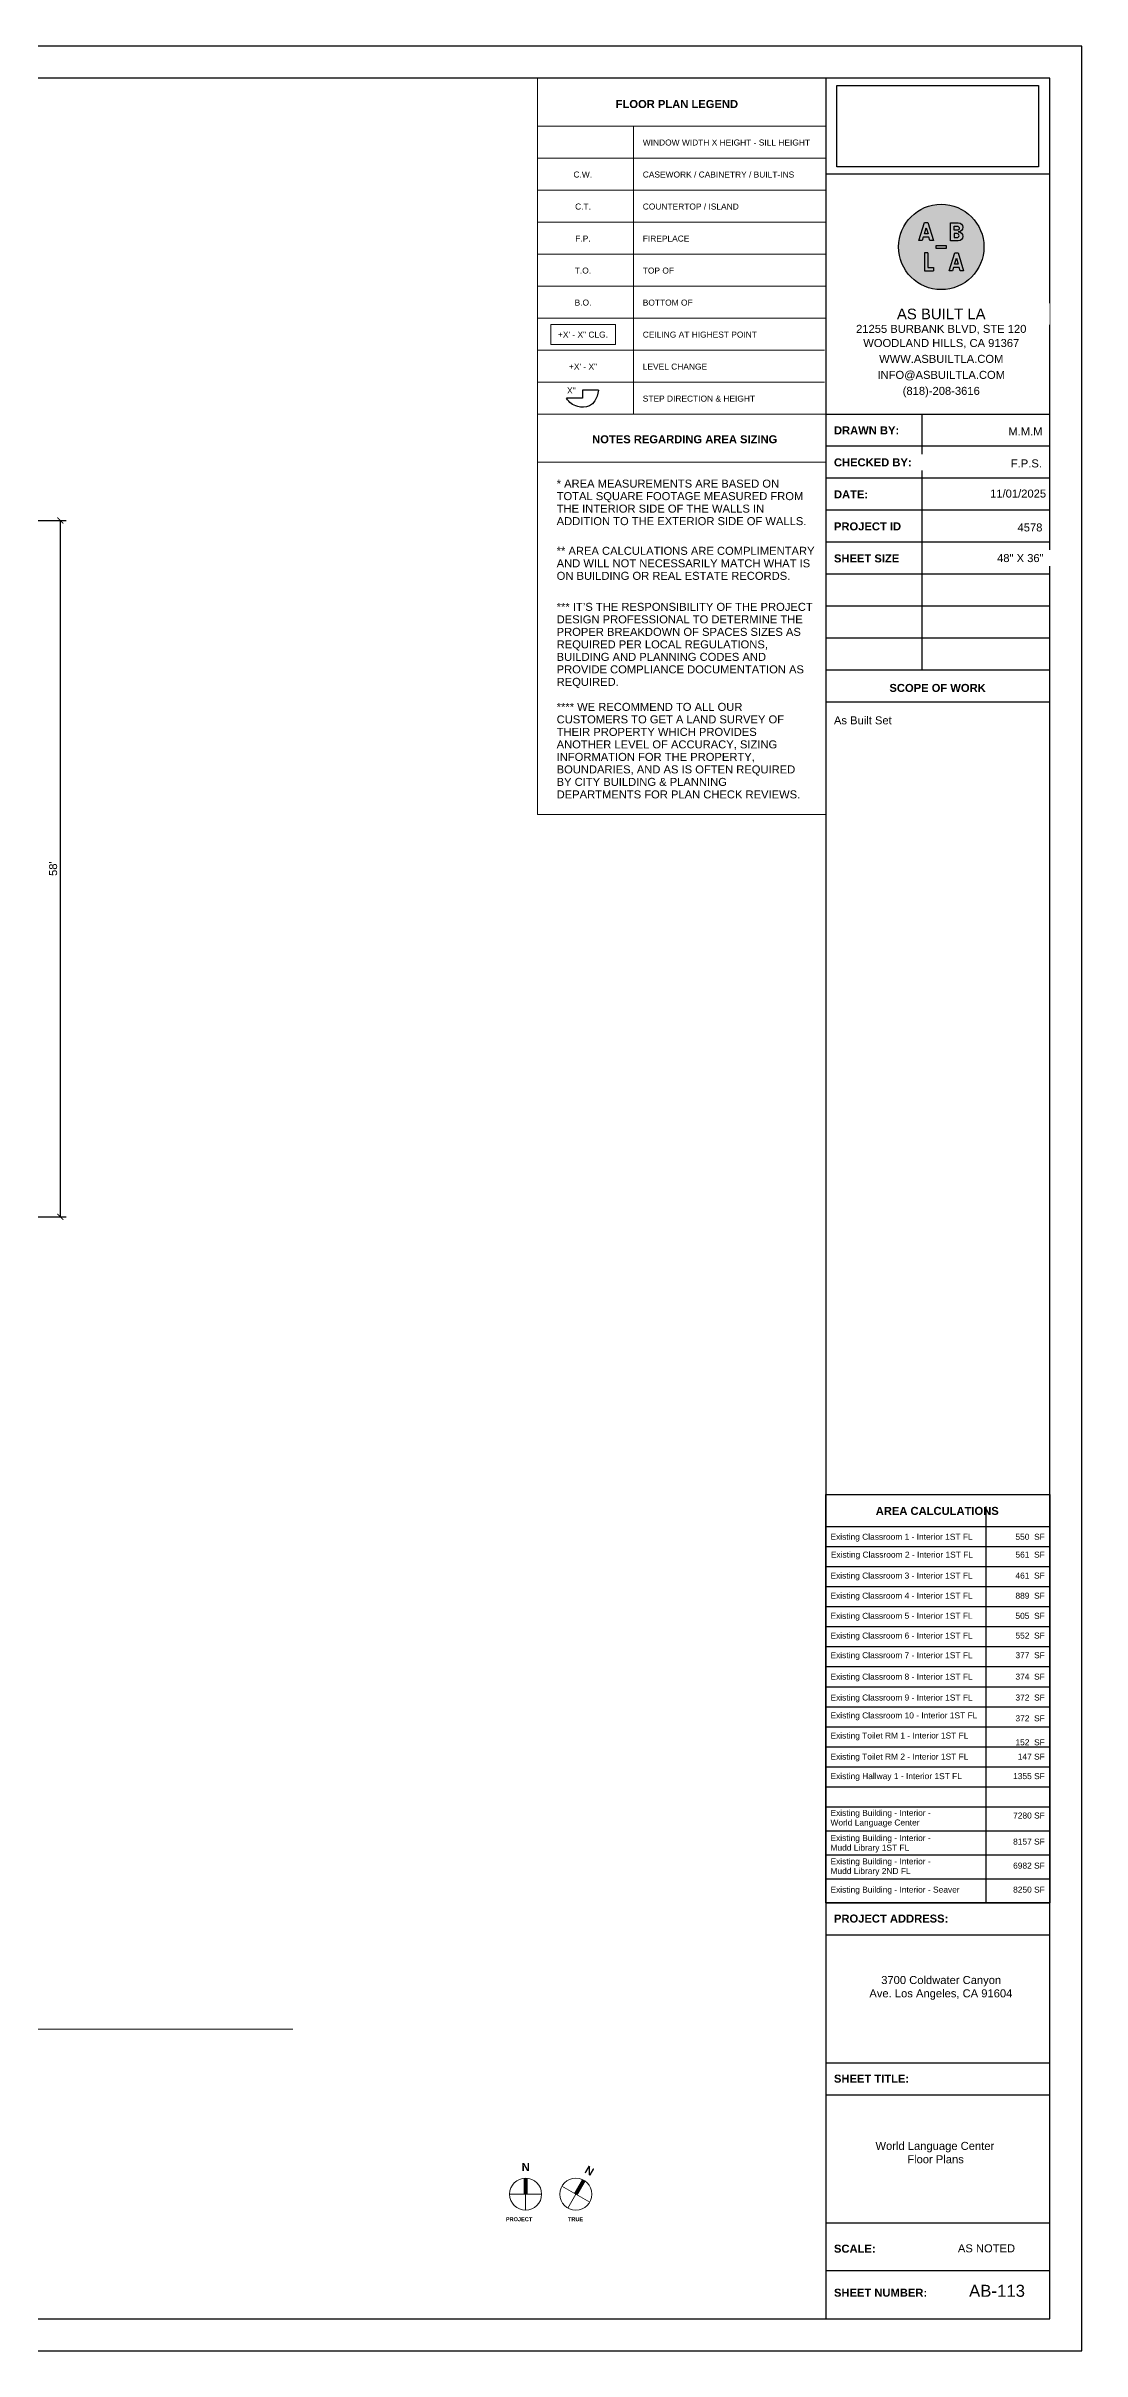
# Model space of a CAD drawing. Header units: inches. Extents: x -2078 to 106214, y -964 to 6385.
# Drawn here: x 59915 to 60950, y 2929 to 5233 of the extents above; entities that cross this region are included whole.
import ezdxf

# ---------------------------------------------------------------- set-up
doc = ezdxf.new("R2010")
doc.units = ezdxf.units.IN
doc.header["$MEASUREMENT"] = 0
doc.set_wipeout_variables(frame=1)
for name, color, linetype, lineweight in [('A-ANNO', 2, 'Continuous', 5), ('A-ANNO-DIMS', 1, 'Continuous', 9), ('A-DETAIL-2', 20, 'Continuous', 25), ('A-DETAIL-3', 40, 'Continuous', 15)]:
    doc.layers.add(name, color=color, linetype=linetype, lineweight=lineweight)
doc.layers.add('A-HATCH', color=9, linetype='Continuous')
doc.layers.add('A-TB', color=7, linetype='Continuous')
doc.styles.add('Arial_3', font='arial.ttf', dxfattribs={"height": 0.125})
doc.styles.add('Arial_4', font='arial.ttf', dxfattribs={"height": 3})
doc.styles.add('Arial_5', font='arial.ttf', dxfattribs={"height": 0.09375})
doc.styles.add('Arial_B_2', font='arialbd.ttf', dxfattribs={"height": 0.125})
doc.styles.add('Arial_B_3', font='arialbd.ttf', dxfattribs={"height": 0.0625})
doc.styles.add('JC', font='arial.ttf', dxfattribs={"height": 0.125})
doc.dimstyles.new('JC-DIMS', dxfattribs={"dimtxt": 0.125, "dimasz": 0.09375, "dimexe": 0.09375, "dimexo": 0.09375, "dimgap": 0.046875, "dimtad": 1, "dimdec": 1, "dimzin": 0, "dimdsep": 46, "dimlunit": 4, "dimtxsty": 'JC', "dimblk": 'ARCHTICK', "dimcen": 0.09, "dimclrd": 1, "dimclre": 1, "dimclrt": 256, "dimadec": 0, "dimazin": 0, "dimtfac": 1, "dimtdec": 1, "dimtofl": 0, "dimtmove": 1, "dimatfit": 3, "dimfxl": 1, "dimtolj": 1, "dimtzin": 0, "dimarcsym": 0})
picture_1 = doc.add_image_def('image1.png', size_in_pixel=(151, 61))

# ---------------------------------------------------------------- blocks, each defined once
blk = doc.blocks.new('_ArchTick')
at = {"color": 0, "linetype": 'ByBlock', "const_width": 0.15}
blk.add_lwpolyline([(-0.5, -0.5), (0.5, 0.5)], dxfattribs=at)
blk = doc.blocks.new('*D2596')
at = {"layer": 'A-ANNO-DIMS', "color": 1, "lineweight": -2, "transparency": 16777216}
for p, q in [((59372.6, 4758.4), (59935, 4758.4)), ((59929, 4758.4), (59929, 4062.4)), ((59828.1, 4062.4), (59935, 4062.4))]:
    blk.add_line(p, q, dxfattribs=at)
at = {"layer": 'Defpoints', "color": 0, "transparency": 16777216}
for p in [(59366.6, 4758.4), (59822.1, 4062.4), (59929, 4062.4)]:
    blk.add_point(p, dxfattribs=at)
at = {"layer": 'A-ANNO-DIMS', "color": 1, "lineweight": -2, "transparency": 16777216, "xscale": 6, "yscale": 6, "zscale": 6}
for p, rotation in [((59929, 4758.4), 90), ((59929, 4062.4), 270)]:
    blk.add_blockref('_ArchTick', p, dxfattribs=dict(at, rotation=rotation))
at = {"layer": 'A-ANNO-DIMS', "color": 2, "transparency": 16777216, "insert": (59921.9, 4410.4), "char_height": 8, "attachment_point": 5, "rotation": 90, "style": 'JC'}
blk.add_mtext("\\A1;58'", dxfattribs=at)
blk = doc.blocks.new('JC_TB_48x36 - JC_TB_3624-1264225-Floor Plans')
at = {"layer": 'A-TB'}
for p, q in [((47.997, 24.012), (-0.003, 24.012)), ((47.997, -11.988), (47.997, 24.012)), ((47.497, 23.512), (0.747, 23.512)), ((43.997, 23.512), (43.997, -11.488)), ((47.497, -11.488), (47.497, 23.512)), ((47.497, 22.012), (43.997, 22.012)), ((47.497, 18.262), (43.997, 18.262)), ((45.497, 18.262), (45.497, 14.263)), ((47.497, 17.762), (43.997, 17.762)), ((47.497, 17.263), (43.997, 17.263)), ((47.497, 16.763), (43.997, 16.763)), ((47.497, 16.263), (43.997, 16.263)), ((47.497, 15.763), (43.997, 15.763)), ((47.497, 15.263), (43.997, 15.263)), ((47.497, 14.763), (43.997, 14.763)), ((47.497, 14.263), (43.997, 14.263)), ((47.497, 13.763), (43.997, 13.763)), ((43.997, -4.988), (47.497, -4.988)), ((43.997, -5.488), (47.497, -5.488)), ((43.997, -7.488), (47.497, -7.488)), ((43.997, -7.988), (47.497, -7.988)), ((43.997, -9.988), (47.497, -9.988)), ((47.497, -10.738), (43.997, -10.738)), ((0.747, -11.488), (47.497, -11.488)), ((-0.003, -11.988), (47.997, -11.988))]:
    blk.add_line(p, q, dxfattribs=at)
at = {"layer": 'A-TB', "char_height": 0.125, "attachment_point": 1, "style": 'Arial_3', "bg_fill": 2}
for s, insert, width in [('(818)-208-3616', (45.182, 18.691), 1.44556), ('AS NOTED', (46.061, -10.323), 1.08259)]:
    blk.add_mtext(s, dxfattribs=dict(at, insert=insert, width=width))
at = {"layer": 'A-TB', "char_height": 0.125, "attachment_point": 1, "bg_fill": 2}
for s, insert, width, style in [('21255 Burbank Blvd, Ste 120', (44.596, 19.632), 2.74909, 'Arial_3'), ('INFO@ASBUILTLA.COM', (44.738, 18.941), 2.41138, 'Arial_3'), ('DRAWN BY:', (44.126, 18.073), 1.22463, 'Arial_B_2'), ('CHECKED BY:', (44.126, 17.573), 1.4645, 'Arial_B_2'), ('DATE:', (44.126, 17.073), 0.63441, 'Arial_B_2'), ('PROJECT ID', (44.126, 16.573), 1.26566, 'Arial_B_2'), ('SHEET SIZE', (44.126, 16.073), 1.23725, 'Arial_B_2'), ('48" X 36"', (46.673, 16.078), 0.87428, 'Arial_3'), ('SCOPE OF WORK', (44.992, 14.05), 1.82747, 'Arial_B_2'), ('PROJECT ADDRESS:', (44.126, -5.172), 2.14941, 'Arial_B_2'), ('SHEET TITLE:', (44.126, -7.672), 1.42031, 'Arial_B_2'), ('SCALE:', (44.126, -10.328), 0.77959, 'Arial_B_2'), ('SHEET NUMBER:', (44.126, -11.016), 1.76434, 'Arial_B_2')]:
    blk.add_mtext(s, dxfattribs=dict(at, insert=insert, width=width, style=style))
at = {"layer": 'A-TB', "insert": (44.513, 19.437), "char_height": 0.125, "width": 2.95425, "attachment_point": 1, "style": 'Arial_3', "bg_fill": 2}
blk.add_mtext('WOODLAND HILLS, CA 91367', dxfattribs=at)
at = {"layer": 'A-TB', "insert": (44.751, 19.191), "char_height": 0.125, "width": 2.37666, "attachment_point": 1, "style": 'Arial_3', "bg_fill": 2}
blk.add_mtext('WWW.ASBUILTLA.COM', dxfattribs=at)
blk = doc.blocks.new('north arrow - north arrow-1258243-Floor Plans')
at = {"layer": 'A-ANNO'}
h = blk.add_hatch(color=256, dxfattribs=at)
edge = h.paths.add_edge_path()
edge.add_line((0.031, 0), (-0.031, 0))
edge.add_line((-0.031, 0), (-0.031, 0.248))
edge.add_arc((0, 0), 0.25, 82.8192, 97.1808, ccw=False)
edge.add_line((0.031, 0.248), (0.031, 0))
at = {"layer": 'A-ANNO', "lineweight": 20}
for q in [(-0.25, 0), (0.25, 0), (0, -0.25)]:
    blk.add_line((0, 0), q, dxfattribs=at)
at = {"layer": 'A-ANNO'}
blk.add_circle((0, 0), 0.25, dxfattribs=at)
at = {"layer": 'A-ANNO', "insert": (-0.062, 0.486), "char_height": 0.125, "width": 0.1515, "attachment_point": 1, "style": 'Arial_B_2', "bg_fill": 3, "box_fill_scale": 1.25, "bg_fill_color": 256, "bg_fill_true_color": 13158600, "bg_fill_transparency": 0}
blk.add_mtext('\\fArial|b1|i0|c0|p34|;N', dxfattribs=at)
blk = doc.blocks.new('Logo - ABLA - CAD Format')
at = {"layer": 'A-HATCH', "true_color": 0xc9ee63}
h = blk.add_hatch(color=71, dxfattribs=at)
h.dxf.hatch_style = 1
h.paths.add_polyline_path([(-0.71, 0.89), (-0.79, 0.62), (-0.62, 0.62)], flags=0)
h.paths.add_polyline_path([(0.6, 0.78), (0.74, 0.78, 1), (0.74, 0.98), (0.6, 0.98)], flags=0)
h.paths.add_polyline_path([(0.6, 0.44), (0.74, 0.44, 1), (0.74, 0.63), (0.6, 0.63)], flags=0)
h.paths.add_polyline_path([(0.62, -0.8), (0.79, -0.8), (0.71, -0.53)], flags=0)
h.paths.add_polyline_path([(-2, 0, 1), (2, 0, 1)])
h.paths.add_polyline_path([(0.8, 0.28), (0.44, 0.28), (0.44, 1.13), (0.8, 1.13, -1), (0.8, 0.71, -1)], flags=16)
h.paths.add_polyline_path([(0.74, 0.44), (0.6, 0.44), (0.6, 0.63), (0.74, 0.63, -1)], flags=0)
h.paths.add_polyline_path([(0.79, -0.27), (1.05, -1.12), (0.89, -1.12), (0.84, -0.96), (0.58, -0.96), (0.53, -1.12), (0.37, -1.12), (0.63, -0.27)], flags=16)
h.paths.add_polyline_path([(0.74, 0.78), (0.6, 0.78), (0.6, 0.98), (0.74, 0.98, -1)], flags=0)
h.paths.add_polyline_path([(0.71, -0.53), (0.79, -0.8), (0.62, -0.8)], flags=0)
h.paths.add_polyline_path([(0.25, 0.06), (0.25, -0.06), (-0.25, -0.06), (-0.25, 0.06)], flags=16)
h.paths.add_polyline_path([(-0.37, 0.3), (-0.53, 0.3), (-0.58, 0.46), (-0.84, 0.46), (-0.89, 0.3), (-1.05, 0.3), (-0.79, 1.15), (-0.63, 1.15)], flags=16)
h.paths.add_polyline_path([(-0.63, -0.27), (-0.63, -0.96), (-0.37, -0.96), (-0.37, -1.12), (-0.79, -1.12), (-0.79, -0.27)], flags=16)
h.paths.add_polyline_path([(-0.62, 0.62), (-0.79, 0.62), (-0.71, 0.89)], flags=0)
at = {"layer": 'A-HATCH'}
h = blk.add_hatch(color=250, dxfattribs=at)
h.dxf.hatch_style = 1
h.paths.add_polyline_path([(-0.63, 1.15), (-0.79, 1.15), (-1.05, 0.3), (-0.89, 0.3), (-0.84, 0.46), (-0.58, 0.46), (-0.53, 0.3), (-0.37, 0.3)])
h.paths.add_polyline_path([(-0.62, 0.62), (-0.79, 0.62), (-0.71, 0.89)], flags=16)
h.paths.add_polyline_path([(0.44, 0.28), (0.8, 0.28, 1), (0.8, 0.71, 1), (0.8, 1.13), (0.44, 1.13)])
h.paths.add_polyline_path([(0.6, 0.44), (0.6, 0.63), (0.74, 0.63, -1), (0.74, 0.44)], flags=16)
h.paths.add_polyline_path([(0.6, 0.78), (0.6, 0.98), (0.74, 0.98, -1), (0.74, 0.78)], flags=16)
h.paths.add_polyline_path([(0.37, -1.12), (0.53, -1.12), (0.58, -0.96), (0.84, -0.96), (0.89, -1.12), (1.05, -1.12), (0.79, -0.27), (0.63, -0.27)])
h.paths.add_polyline_path([(0.71, -0.53), (0.79, -0.8), (0.62, -0.8)], flags=16)
h.paths.add_polyline_path([(0.25, -0.06), (0.25, 0.06), (-0.25, 0.06), (-0.25, -0.06)])
h.paths.add_polyline_path([(-0.79, -1.12), (-0.37, -1.12), (-0.37, -0.96), (-0.63, -0.96), (-0.63, -0.27), (-0.79, -0.27)])
at = {"layer": 'A-HATCH', "true_color": 0xc9ee63}
h = blk.add_hatch(color=71, dxfattribs=at)
h.dxf.hatch_style = 1
h.paths.add_polyline_path([(-0.71, 0.89), (-0.79, 0.62), (-0.62, 0.62)])
h.paths.add_polyline_path([(0.74, 0.78, 1), (0.74, 0.98), (0.6, 0.98), (0.6, 0.78)])
h.paths.add_polyline_path([(0.6, 0.63), (0.6, 0.44), (0.74, 0.44, 1), (0.74, 0.63)])
h.paths.add_polyline_path([(0.62, -0.8), (0.79, -0.8), (0.71, -0.53)])
blk.add_circle((0, 0), 2)
at = {"layer": 'A-HATCH', "color": 250}
for points in [[(-0.63, 1.15), (-0.37, 0.3), (-0.53, 0.3), (-0.58, 0.46), (-0.84, 0.46), (-0.89, 0.3), (-1.05, 0.3), (-0.79, 1.15)], [(-0.71, 0.89), (-0.62, 0.62), (-0.79, 0.62)], [(0.25, 0.06), (-0.25, 0.06), (-0.25, -0.06), (0.25, -0.06)], [(0.79, -0.27), (1.05, -1.12), (0.89, -1.12), (0.84, -0.96), (0.58, -0.96), (0.53, -1.12), (0.37, -1.12), (0.63, -0.27)], [(0.71, -0.53), (0.79, -0.8), (0.62, -0.8)]]:
    blk.add_lwpolyline(points, close=True, dxfattribs=at)
for points in [[(0.8, 0.71, -1), (0.8, 0.28), (0.44, 0.28), (0.44, 1.13), (0.8, 1.13, -1)], [(0.6, 0.98), (0.74, 0.98, -1), (0.74, 0.78), (0.6, 0.78)], [(0.6, 0.44), (0.74, 0.44, 1), (0.74, 0.63), (0.6, 0.63)]]:
    blk.add_lwpolyline(points, format="xyb", close=True, dxfattribs=at)
for points in [[(-0.79, -0.27), (-0.79, -1.12), (-0.37, -1.12)], [(-0.63, -0.27), (-0.79, -0.27)], [(-0.63, -0.27), (-0.63, -0.96), (-0.37, -0.96)], [(-0.37, -0.96), (-0.37, -1.12)]]:
    blk.add_lwpolyline(points, dxfattribs=at)
blk = doc.blocks.new('TB-INFO-ABLA')
blk.add_wipeout([(168, 180), (168, 0), (0, 0), (0, 180)])
blk.add_wipeout([(168, 180), (168, 0), (0, 0), (0, 180)])
at = {"xscale": 16, "yscale": 16, "zscale": 16}
blk.add_blockref('Logo - ABLA - CAD Format', (86.6, 125.4), dxfattribs=at)
at = {"char_height": 6, "width": 168.619, "attachment_point": 2, "style": 'JC', "bg_fill": 2}
for s, insert in [('21255 BURBANK BLVD, STE 120', (86.6, 67)), ('(818)-208-3616', (86.6, 20.5))]:
    blk.add_mtext(s, dxfattribs=dict(at, insert=insert))
for s, insert in [('WOODLAND HILLS, CA 91367', (86.6, 56.4)), ('INFO@ASBUILTLA.COM', (86.6, 32.5))]:
    blk.add_mtext(s, dxfattribs=dict(at, insert=insert))
at = {"insert": (86.6, 44.5), "char_height": 6, "width": 168.619, "attachment_point": 2, "style": 'JC', "bg_fill": 2}
blk.add_mtext('WWW.ASBUILTLA.COM', dxfattribs=at)
blk.add_lwpolyline([(168, 180), (0, 180), (0, 0), (168, 0)], close=True)
at = {"insert": (86.6, 75.1), "char_height": 8, "width": 154.347, "attachment_point": 5, "style": 'JC', "bg_fill": 2}
blk.add_mtext('AS BUILT LA ', dxfattribs=at)

msp = doc.modelspace()

# ---------------------------------------------------------------- linework, layer by layer
at = {"layer": 'A-DETAIL-2'}
for p, q in [((60466.992, 4888.555), (60450.992, 4888.555)), ((60450.992, 4888.555), (60450.992, 4880.724)), ((60450.992, 4880.724), (60434.992, 4880.724))]:
    msp.add_line(p, q, dxfattribs=at)
msp.add_open_spline([(60466.992, 4888.555), (60463.497, 4870.574), (60445.793, 4870.574), (60437.552, 4875.974), (60434.992, 4880.724)], degree=3, knots=[0, 0, 0, 0, 0.0199103671, 0.0342127174, 0.0342127174, 0.0342127174, 0.0342127174], dxfattribs=at)
at = {"layer": 'A-DETAIL-3'}
for p, q in [((60693.88, 5200.663), (60405.88, 5200.663)), ((60405.88, 5200.663), (60405.88, 4864.663)), ((60693.88, 5152.663), (60405.88, 5152.663)), ((60501.88, 5152.663), (60501.88, 4864.663)), ((60693.88, 5120.663), (60405.88, 5120.663)), ((60693.88, 4768.663), (60693.88, 5104.663)), ((60693.88, 5104.663), (60693.88, 5056.663)), ((60693.88, 5088.663), (60405.88, 5088.663)), ((60693.88, 5056.663), (60405.88, 5056.663)), ((60693.88, 5024.663), (60405.88, 5024.663)), ((60693.88, 4992.663), (60405.88, 4992.663)), ((60693.88, 4960.663), (60405.88, 4960.663)), ((60693.88, 4928.663), (60405.88, 4928.663)), ((60693.88, 4896.663), (60405.88, 4896.663)), ((60693.88, 4864.663), (60405.88, 4864.663)), ((60405.88, 4864.663), (60405.88, 4464.663)), ((60693.88, 4864.663), (60405.88, 4864.663)), ((60405.88, 4816.663), (60693.88, 4816.663)), ((60405.88, 4464.663), (60693.88, 4464.663))]:
    msp.add_line(p, q, dxfattribs=at)

# ---------------------------------------------------------------- texts
at = {"layer": 'A-TB', "attachment_point": 1, "bg_fill": 3, "box_fill_scale": 1.25, "bg_fill_color": 256, "bg_fill_true_color": 13158600, "bg_fill_transparency": 0}
for s, insert, char_height, width, style in [('M.M.M', (60876.402, 4851.482), 8, 41.006, 'Arial_3'), ('F.P.S.', (60878.896, 4819.482), 8, 37.976, 'Arial_3'), ('4578', (60885.573, 4755.482), 8, 29.896, 'Arial_3'), ('As Built Set', (60702.12, 4562.649), 8, 70.498, 'Arial_3'), ('\\pi12.77976;3700 Coldwater Canyon \\P\\pi0.93528;Ave. Los Angeles, CA 91604', (60736.578, 3303.424), 8, 144.228, 'Arial_3'), ('\\pi8.21376;World Language Center\\P\\pi39.96547;Floor Plans', (60735.422, 3137.595), 8, 135.10692, 'Arial_3'), ('AB-113', (60837.12, 2994.739), 12, 67.872, 'Arial_4')]:
    msp.add_mtext(s, dxfattribs=dict(at, insert=insert, char_height=char_height, width=width, style=style))

# ---------------------------------------------------------------- dimensions: what is measured, and where the dimension line sits
at = {"layer": 'A-ANNO-DIMS'}
dim = msp.add_linear_dim(base=(59928.962, 4062.366), p1=(59366.631, 4758.366), p2=(59822.061, 4062.366), angle=90, dimstyle='JC-DIMS', override={"dimdec": 0, "dimclrt": 2}, dxfattribs=at)
dim.commit()
dim.dimension.update_dxf_attribs({"geometry": '*D2596', "text_midpoint": (59921.878, 4410.366)})

# ---------------------------------------------------------------- next in the draw order: linework, layer by layer
at = {"layer": 'A-DETAIL-3'}
msp.add_line((60693.88, 4464.663), (60693.88, 4864.663), dxfattribs=at)

# ---------------------------------------------------------------- next in the draw order: block references
at = {"layer": 'A-TB', "xscale": 64, "yscale": 64, "zscale": 64}
msp.add_blockref('JC_TB_48x36 - JC_TB_3624-1264225-Floor Plans', (57878.08, 3695.863), dxfattribs=at)

# ---------------------------------------------------------------- next in the draw order: linework, layer by layer
at = {"layer": 'A-ANNO', "lineweight": 9}
msp.add_line((58288.706, 3250.353), (60161.322, 3250.353), dxfattribs=at)
at = {"layer": 'A-ANNO', "flags": 128}
msp.add_lwpolyline([(60419.382, 4954.233), (60483.68, 4954.233), (60483.68, 4934.317), (60419.382, 4934.317)], close=True, dxfattribs=at)
at = {"layer": 'A-DETAIL-2'}
for p, q in [((60853.88, 3772.663), (60853.88, 3376.663)), ((60693.88, 3752.663), (60917.88, 3752.663)), ((60693.88, 3732.663), (60917.88, 3732.663)), ((60693.88, 3712.663), (60917.88, 3712.663)), ((60693.88, 3692.663), (60917.88, 3692.663)), ((60693.88, 3672.663), (60917.88, 3672.663)), ((60693.88, 3652.663), (60917.88, 3652.663)), ((60693.88, 3632.663), (60917.88, 3632.663)), ((60693.88, 3612.663), (60917.88, 3612.663)), ((60693.88, 3592.663), (60917.88, 3592.663)), ((60693.88, 3572.663), (60917.88, 3572.663)), ((60693.88, 3552.663), (60917.88, 3552.663)), ((60693.88, 3532.663), (60917.88, 3532.663)), ((60693.88, 3512.663), (60917.88, 3512.663)), ((60693.88, 3492.663), (60917.88, 3492.663)), ((60693.88, 3472.663), (60917.88, 3472.663)), ((60693.88, 3448.663), (60917.88, 3448.663)), ((60693.88, 3424.663), (60917.88, 3424.663)), ((60693.88, 3400.663), (60917.88, 3400.663))]:
    msp.add_line(p, q, dxfattribs=at)
msp.add_lwpolyline([(60917.88, 3376.663), (60693.88, 3376.663), (60693.88, 3784.663), (60917.88, 3784.663), (60917.88, 3376.663)], dxfattribs=at)

# ---------------------------------------------------------------- next in the draw order: block references
at = {"xscale": 1.333333333333333, "yscale": 1.333333333333333, "zscale": 1.333333333333333}
msp.add_blockref('TB-INFO-ABLA', (60693.88, 4864.663), dxfattribs=at)
at = {"layer": 'A-ANNO', "xscale": 64, "yscale": 64, "zscale": 64}
msp.add_blockref('north arrow - north arrow-1258243-Floor Plans', (60394.047, 3085.322), dxfattribs=at)
at = {"layer": 'A-ANNO', "xscale": 64, "yscale": 64, "zscale": 64, "rotation": 329.9999999999996}
msp.add_blockref('north arrow - north arrow-1258243-Floor Plans', (60444.181, 3085.322), dxfattribs=at)

# ---------------------------------------------------------------- next in the draw order: texts
at = {"layer": 'A-ANNO', "lineweight": 50, "char_height": 8, "attachment_point": 1}
for s, insert, width, style in [('FLOOR PLAN LEGEND', (60484.011, 5178.754), 147.46, 'Arial_B_2'), ('NOTES REGARDING AREA SIZING', (60460.529, 4843.628), 221.998, 'Arial_B_2'), ('* AREA MEASUREMENTS ARE BASED ON ', (60425.029, 4799.303), 273.508, 'Arial_3'), ('TOTAL SQUARE FOOTAGE MEASURED FROM ', (60425.029, 4786.803), 302.394, 'Arial_3'), ('THE INTERIOR SIDE OF THE WALLS IN ', (60425.029, 4774.303), 256.136, 'Arial_3'), ('ADDITION TO THE EXTERIOR SIDE OF WALLS.', (60425.029, 4761.803), 303.202, 'Arial_3'), ('** AREA CALCULATIONS ARE COMPLIMENTARY ', (60425.029, 4732.106), 315.928, 'Arial_3'), ('AND WILL NOT NECESSARILY MATCH WHAT IS ', (60425.029, 4719.606), 312.09, 'Arial_3'), ('ON BUILDING OR REAL ESTATE RECORDS.', (60425.029, 4707.106), 283.002, 'Arial_3'), ('*** IT', (60425.029, 4676.108), 31.714, 'Arial_3'), ('DESIGN PROFESSIONAL TO DETERMINE THE ', (60425.029, 4663.608), 301.99, 'Arial_3'), ('’', (60451.196, 4676.108), 3.03, 'Arial_3'), ('S THE RESPONSIBILITY OF THE PROJECT ', (60453.696, 4676.108), 279.972, 'Arial_3'), ('PROPER BREAKDOWN OF SPACES SIZES AS ', (60425.029, 4651.108), 300.98, 'Arial_3'), ('REQUIRED PER LOCAL REGULATIONS, ', (60425.029, 4638.608), 259.57, 'Arial_3'), ('BUILDING AND PLANNING CODES AND ', (60425.029, 4626.108), 257.146, 'Arial_3'), ('PROVIDE COMPLIANCE DOCUMENTATION AS ', (60425.029, 4613.608), 303, 'Arial_3'), ('REQUIRED.', (60425.029, 4601.108), 75.144, 'Arial_3'), ('**** WE RECOMMEND TO ALL OUR ', (60425.029, 4576.111), 228.866, 'Arial_3'), ('CUSTOMERS TO GET A LAND SURVEY OF ', (60425.029, 4563.611), 279.366, 'Arial_3'), ('THEIR PROPERTY WHICH PROVIDES ', (60425.029, 4551.111), 246.844, 'Arial_3'), ('ANOTHER LEVEL OF ACCURACY, SIZING ', (60425.029, 4538.611), 271.084, 'Arial_3'), ('INFORMATION FOR THE PROPERTY, ', (60425.029, 4526.111), 243.814, 'Arial_3'), ('BOUNDARIES, AND AS IS OFTEN REQUIRED ', (60425.029, 4513.611), 293.102, 'Arial_3'), ('BY CITY BUILDING & PLANNING ', (60425.029, 4501.111), 210.282, 'Arial_3'), ('DEPARTMENTS FOR PLAN CHECK REVIEWS.', (60425.029, 4488.611), 295.728, 'Arial_3'), ('AREA CALCULATIONS', (60743.882, 3772.381), 145.844, 'Arial_B_2')]:
    msp.add_mtext(s, dxfattribs=dict(at, insert=insert, width=width, style=style))
at = {"layer": 'A-ANNO', "char_height": 6, "attachment_point": 1, "style": 'Arial_5'}
for s, insert, width in [('WINDOW WIDTH X HEIGHT - SILL HEIGHT', (60511.088, 5139.28), 205.232), ('C.W.', (60441.829, 5107.28), 23.23), ('CASEWORK / CABINETRY / BUILT-INS', (60511.088, 5107.28), 185.436), ('C.T.', (60443.495, 5075.28), 19.392), ('COUNTERTOP / ISLAND', (60511.088, 5075.28), 117.766), ('F.P.', (60443.662, 5043.28), 18.786), ('FIREPLACE', (60511.088, 5043.28), 56.964), ('T.O.', (60443.162, 5011.28), 19.998), ('TOP OF', (60511.088, 5011.28), 38.38), ('B.O.', (60442.995, 4979.28), 20.604), ('BOTTOM OF ', (60511.088, 4979.28), 64.236), ('+X\' - X" CLG.', (60426.335, 4947.28), 61.004), ('CEILING AT HIGHEST POINT', (60511.088, 4947.28), 139.38), ('+X\' - X"', (60437.329, 4915.28), 34.138), ('LEVEL CHANGE', (60511.088, 4915.28), 78.982), ('X"', (60435.413, 4891.438), 10.302), ('STEP DIRECTION & HEIGHT', (60511.088, 4883.28), 137.36), ('Existing Classroom 1 - Interior 1ST FL ', (60698.659, 3745.513), 176.346), ('550  SF', (60883.481, 3745.513), 35.754), ('Existing Classroom 2 - Interior 1ST FL', (60698.998, 3727.657), 173.518), ('561  SF', (60883.481, 3727.657), 35.754), ('Existing Classroom 3 - Interior 1ST FL', (60698.659, 3706.719), 173.518), ('Existing Classroom 4 - Interior 1ST FL', (60698.659, 3686.623), 173.518), ('461  SF', (60883.481, 3706.719), 35.754), ('889  SF', (60883.481, 3686.623), 35.754), ('Existing Classroom 5 - Interior 1ST FL', (60698.659, 3666.479), 173.518), ('505  SF', (60883.481, 3666.479), 35.754), ('Existing Classroom 6 - Interior 1ST FL', (60698.659, 3646.752), 173.518), ('552  SF', (60883.481, 3646.752), 35.754), ('Existing Classroom 7 - Interior 1ST FL', (60698.659, 3627.137), 173.518), ('377  SF', (60883.481, 3627.137), 35.754), ('Existing Classroom 8 - Interior 1ST FL', (60698.659, 3605.716), 173.518), ('374  SF', (60883.481, 3605.716), 35.754), ('Existing Classroom 9 - Interior 1ST FL', (60698.659, 3584.811), 173.518), ('372  SF', (60883.481, 3584.811), 35.754), ('Existing Classroom 10 - Interior 1ST FL', (60698.659, 3566.909), 179.174), ('372  SF', (60883.481, 3564.068), 35.754), ('Existing Toilet RM 1 - Interior 1ST FL', (60698.659, 3546.834), 168.064), ('Existing Toilet RM 2 - Interior 1ST FL', (60698.659, 3525.757), 168.064), ('152  SF', (60883.481, 3540.068), 35.754), ('147 SF', (60885.814, 3525.757), 32.926), ('Existing Hallway 1 - Interior 1ST FL', (60698.659, 3506.236), 159.984), ('1355 SF', (60881.147, 3506.236), 38.582), ('World Language Center', (60698.659, 3459.87), 108.676), ('Existing Building - Interior - ', (60698.659, 3469.537), 124.634), ('7280 SF', (60881.147, 3466.845), 38.582), ('Existing Building - Interior - ', (60698.659, 3444.32), 124.634), ('Mudd Library 1ST FL', (60698.659, 3434.653), 95.95), ('8157 SF', (60881.147, 3440.79), 38.582), ('Existing Building - Interior - ', (60698.659, 3421.051), 124.634), ('Mudd Library 2ND FL', (60698.659, 3411.384), 97.768), ('6982 SF', (60881.147, 3416.79), 38.582), ('Existing Building - Interior - Seaver', (60698.659, 3392.79), 157.358), ('8250 SF', (60881.147, 3392.79), 38.582)]:
    msp.add_mtext(s, dxfattribs=dict(at, insert=insert, width=width))
at = {"layer": 'A-TB', "insert": (60858.179, 4789.351), "char_height": 8, "width": 52.52, "attachment_point": 1, "style": 'Arial_3', "bg_fill": 2}
msp.add_mtext('11/01/2025', dxfattribs=at)

# ---------------------------------------------------------------- next in the draw order: texts
at = {"layer": 'A-ANNO', "char_height": 4, "attachment_point": 1, "style": 'Arial_B_3'}
for s, insert, width in [('PROJECT', (60374.251, 3062.316), 32.724), ('TRUE', (60436.284, 3062.316), 18.988)]:
    msp.add_mtext(s, dxfattribs=dict(at, insert=insert, width=width))

# ---------------------------------------------------------------- next in the draw order: pictures from other files: only their frames are drawn
at = {"color": 7, "true_color": 0xffffff}
image = msp.add_image(picture_1, insert=(60704.977, 5111.883), size_in_units=(201.555, 81.423), dxfattribs=at)
image.dxf.flags = 15

doc.saveas('drawing.dxf')
